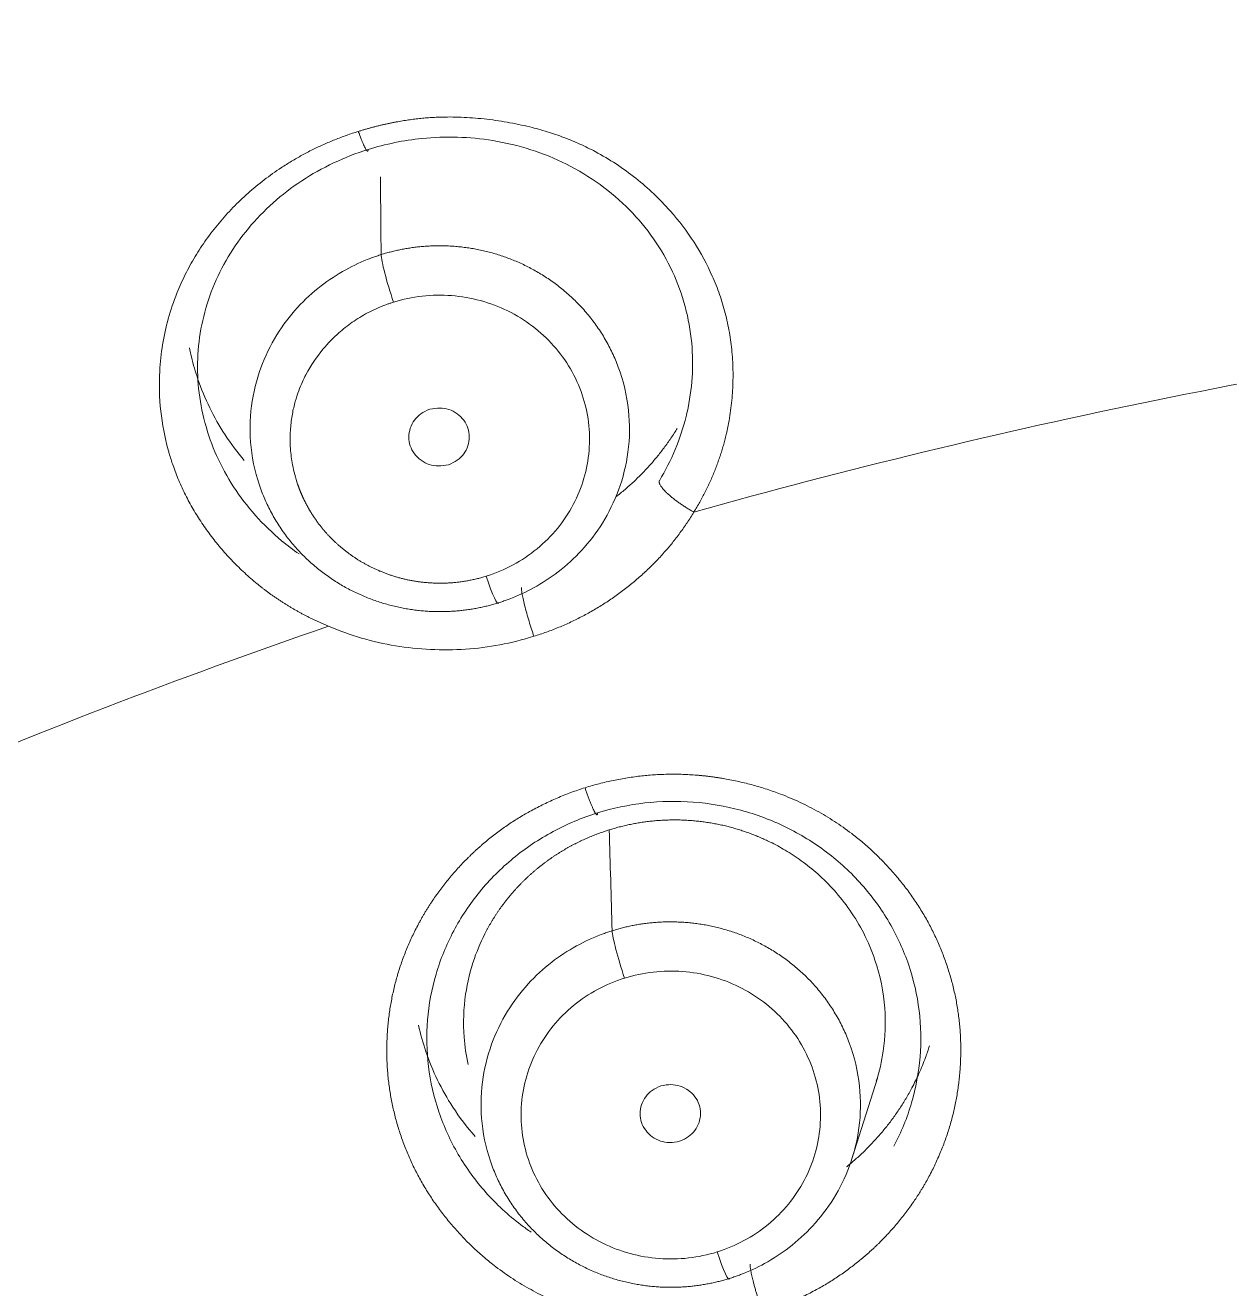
# Model space of a CAD drawing. Extents: x 19821 to 22981, y -91 to 2224.
# Drawn here: x 20726.52 to 20735.54, y 1251.39 to 1260.85 of the extents above; entities that cross this region are included whole.
import ezdxf

# ---------------------------------------------------------------- set-up
doc = ezdxf.new("R2010")
doc.units = 0
doc.header["$LTSCALE"] = 10
doc.header["$MEASUREMENT"] = 0
doc.layers.add('1', color=7, linetype='CONTINUOUS')

msp = doc.modelspace()

# ---------------------------------------------------------------- linework, layer by layer
at = {"layer": '1', "color": 7, "linetype": 'Continuous', "lineweight": 18}
msp.add_line((20732.712, 1252.369), (20732.8997, 1252.9671), dxfattribs=at)
for centre, major_axis, ratio, start_param, end_param in [((20744.931, 1212.8615), (62.577, 0), 0.961262, 0, 3.141593), ((20744.931, 1212.2465), (-60.5, 0), 0.961262, 4.72417, 7.004197), ((20744.931, 1212.3844), (60, 0), 0.961262, 1.582577, 4.712389), ((20744.931, 1212.3844), (-59.925, 0), 0.961262, 4.712389, 7.853982), ((20729.2786, 1258.8568), (-0.0891, 0.2865), 0.084872, 0.274695, 1.836579), ((20729.9718, 1256.806), (0.0891, -0.2865), 0.084823, 4.979288, 6.436552), ((20731.0073, 1253.7976), (-0.0893, 0.2864), 0.08506, 0.294051, 1.83672), ((20731.7001, 1251.7479), (0.0893, -0.2864), 0.085011, 4.979034, 6.451924)]:
    msp.add_ellipse(centre, major_axis=major_axis, ratio=ratio, start_param=start_param, end_param=end_param, dxfattribs=at)
at = {"layer": '1', "color": 7, "linetype": 'Continuous', "lineweight": 13}
for centre, major_axis, start_param, end_param in [((20744.931, 1212.5412), (61.9628, 0), 1.570796, 3.141593), ((20744.931, 1212.2465), (59.425, 0), 1.570796, 4.70194), ((20744.931, 1212.2465), (57.948, 0), 1.579187, 4.712389), ((20744.931, 1212.291), (57.4031, 0), 1.579486, 4.712389), ((20744.931, 1213.0734), (-47.825, 0), 4.847173, 4.996484), ((20744.931, 1213.0734), (-47.825, 0), 5.056612, 5.205923)]:
    msp.add_ellipse(centre, major_axis=major_axis, ratio=0.961262, start_param=start_param, end_param=end_param, dxfattribs=at)
at = {"layer": '1', "color": 7, "linetype": 'Continuous', "lineweight": 18}
for points, knots in [([(20682.0319, 1218.0284), (20682.0319, 1219.2632), (20682.0713, 1220.4827), (20682.223, 1222.8864), (20682.3353, 1224.0707), (20682.6266, 1226.4008), (20682.8057, 1227.5465), (20683.2246, 1229.7962), (20683.4644, 1230.9002), (20683.9988, 1233.0641), (20684.2934, 1234.124), (20684.9314, 1236.1979), (20685.2747, 1237.2119), (20686.0046, 1239.1924), (20686.391, 1240.159), (20687.2012, 1242.0439), (20687.6251, 1242.9622), (20688.5047, 1244.7503), (20688.9605, 1245.6201), (20689.8989, 1247.311), (20690.3815, 1248.1322), (20691.3685, 1249.7263), (20691.8728, 1250.4992), (20692.8987, 1251.9973), (20693.4202, 1252.7226), (20694.4757, 1254.1264), (20695.0098, 1254.805), (20696.0863, 1256.1164), (20696.6288, 1256.7494), (20697.7184, 1257.9709), (20698.2654, 1258.5596), (20699.0865, 1259.4104), (20699.4973, 1259.8279), (20699.9762, 1260.3011), (20700.2155, 1260.5343), (20700.3351, 1260.65), (20700.3949, 1260.7077), (20700.4248, 1260.7364), (20700.4398, 1260.7508), (20700.4473, 1260.758), (20700.451, 1260.7616), (20700.4529, 1260.7634), (20700.4538, 1260.7643), (20700.4543, 1260.7647), (20700.4545, 1260.7649), (20700.4546, 1260.7651), (20700.4546, 1260.7651), (20701.9279, 1262.1808), (20703.4721, 1263.5239), (20706.6863, 1266.0531), (20708.3562, 1267.2393), (20711.8042, 1269.4448), (20713.5823, 1270.464), (20717.2284, 1272.327), (20719.0964, 1273.1707), (20722.9035, 1274.676), (20724.8426, 1275.3375), (20728.7727, 1276.4739), (20730.7638, 1276.9487), (20734.7782, 1277.7091), (20736.8017, 1277.9946), (20740.8615, 1278.3751), (20742.8979, 1278.4701), (20744.931, 1278.4702)], [0, 0, 0, 0, 0.03125, 0.03125, 0.0625, 0.0625, 0.09375, 0.09375, 0.125, 0.125, 0.15625, 0.15625, 0.1875, 0.1875, 0.21875, 0.21875, 0.25, 0.25, 0.28125, 0.28125, 0.3125, 0.3125, 0.34375, 0.34375, 0.375, 0.375, 0.40625, 0.40625, 0.4375, 0.4375, 0.46875, 0.46875, 0.484375, 0.492188, 0.496094, 0.498047, 0.499023, 0.499512, 0.499756, 0.499878, 0.499939, 0.499969, 0.499985, 0.499992, 0.499996, 0.499996, 0.5, 0.5, 0.5625, 0.5625, 0.625, 0.625, 0.6875, 0.6875, 0.75, 0.75, 0.8125, 0.8125, 0.875, 0.875, 0.9375, 0.9375, 1, 1, 1, 1]), ([(20729.0152, 1260.0525), (20729.0231, 1260.055), (20729.0389, 1260.0598), (20729.0626, 1260.0669), (20729.0864, 1260.0737), (20729.11, 1260.0802), (20729.1337, 1260.0865), (20729.1573, 1260.0925), (20729.1809, 1260.0983), (20729.2044, 1260.1038), (20729.2279, 1260.1091), (20729.2513, 1260.1141), (20729.2747, 1260.1188), (20729.2981, 1260.1233), (20729.3214, 1260.1275), (20729.3447, 1260.1315), (20729.3679, 1260.1352), (20729.3911, 1260.1387), (20729.4143, 1260.1419), (20729.4374, 1260.1448), (20729.4604, 1260.1475), (20729.4835, 1260.15), (20729.5064, 1260.1522), (20729.5294, 1260.1541), (20729.5523, 1260.1558), (20729.5751, 1260.1572), (20729.5979, 1260.1583), (20729.6402, 1260.16), (20729.7027, 1260.1609), (20729.7857, 1260.1591), (20729.8704, 1260.1542), (20729.9854, 1260.1437), (20730.1292, 1260.1233), (20730.287, 1260.0902), (20730.4288, 1260.0512), (20730.5542, 1260.0084), (20730.6741, 1259.959), (20730.8053, 1259.8946), (20730.9464, 1259.8106), (20731.0927, 1259.7042), (20731.2283, 1259.5864), (20731.3791, 1259.4305), (20731.5331, 1259.2287), (20731.649, 1259.0141), (20731.7203, 1258.8335), (20731.7629, 1258.6926), (20731.7939, 1258.5486), (20731.8134, 1258.4001), (20731.8213, 1258.2487), (20731.8172, 1258.0956), (20731.8009, 1257.9437), (20731.7794, 1257.8296), (20731.7609, 1257.7526), (20731.7501, 1257.7117), (20731.7383, 1257.6711), (20731.7257, 1257.6307), (20731.7121, 1257.5905), (20731.6976, 1257.5507), (20731.6822, 1257.511), (20731.6659, 1257.4716), (20731.6487, 1257.4325), (20731.6305, 1257.3936), (20731.6115, 1257.355), (20731.5916, 1257.3166), (20731.5707, 1257.2784), (20731.549, 1257.2405), (20731.5338, 1257.2155), (20731.5262, 1257.203)], [0, 0, 0, 0, 0.004843, 0.009663, 0.01446, 0.019234, 0.023987, 0.028719, 0.03343, 0.038121, 0.042792, 0.047443, 0.052076, 0.056691, 0.061289, 0.065869, 0.070432, 0.07498, 0.079513, 0.08403, 0.088534, 0.093024, 0.097501, 0.101965, 0.106418, 0.110859, 0.11529, 0.119711, 0.135525, 0.151677, 0.168191, 0.185087, 0.219255, 0.253331, 0.280058, 0.306269, 0.332066, 0.357554, 0.394005, 0.431173, 0.467608, 0.503816, 0.564446, 0.623968, 0.654536, 0.684895, 0.715222, 0.745693, 0.777343, 0.808621, 0.839709, 0.870788, 0.879365, 0.88793, 0.896486, 0.905038, 0.91359, 0.922146, 0.93071, 0.939287, 0.94788, 0.956492, 0.96513, 0.973795, 0.982493, 0.991227, 1, 1, 1, 1]), ([(20727.5998, 1257.6422), (20727.5973, 1257.6508), (20727.5677, 1257.7549), (20727.5284, 1257.96), (20727.5217, 1258.2252), (20727.5466, 1258.4565), (20727.5897, 1258.6522), (20727.649, 1258.8272), (20727.7179, 1258.9817), (20727.7913, 1259.116), (20727.8758, 1259.2448), (20727.9709, 1259.3673), (20728.0754, 1259.483), (20728.1883, 1259.591), (20728.3093, 1259.691), (20728.4073, 1259.7608), (20728.4769, 1259.8058), (20728.5152, 1259.8294), (20728.5541, 1259.8523), (20728.5934, 1259.8744), (20728.6333, 1259.8957), (20728.6737, 1259.9163), (20728.7146, 1259.936), (20728.756, 1259.955), (20728.798, 1259.9732), (20728.8404, 1259.9907), (20728.8833, 1260.0074), (20728.9268, 1260.0232), (20728.9707, 1260.0384), (20729.0003, 1260.0478), (20729.0152, 1260.0525)], [0, 0, 0, 0, 0.008769, 0.106124, 0.204917, 0.271213, 0.337296, 0.403823, 0.454071, 0.504015, 0.553933, 0.604103, 0.654079, 0.703669, 0.753124, 0.802694, 0.816736, 0.830761, 0.844776, 0.858786, 0.872799, 0.886819, 0.900853, 0.914907, 0.928988, 0.943102, 0.957253, 0.97145, 0.985697, 1, 1, 1, 1]), ([(20729.0884, 1259.9172), (20729.2192, 1259.9581), (20729.5299, 1260.0216), (20730.0472, 1260.0063), (20730.5943, 1259.8307), (20731.0669, 1259.4894), (20731.3942, 1259.0196), (20731.5383, 1258.4862), (20731.5141, 1258.1221), (20731.4758, 1257.952)], [0, 0, 0, 0, 0.106092, 0.243245, 0.39608, 0.552827, 0.707853, 0.85981, 1, 1, 1, 1]), ([(20727.8692, 1257.8656), (20727.8686, 1257.8679), (20727.868, 1257.8702), (20727.8448, 1257.9564), (20727.8291, 1258.0415), (20727.8115, 1258.2125), (20727.8097, 1258.2984), (20727.8199, 1258.4689), (20727.8319, 1258.5536), (20727.8693, 1258.7203), (20727.8948, 1258.8022), (20727.9588, 1258.9615), (20727.9972, 1259.0389), (20728.0862, 1259.1878), (20728.1368, 1259.2592), (20728.2492, 1259.3945), (20728.3109, 1259.4584), (20728.4442, 1259.5774), (20728.5158, 1259.6325), (20728.6673, 1259.7324), (20728.7472, 1259.7772), (20728.9134, 1259.8558), (20728.9998, 1259.8895), (20729.0885, 1259.9172)], [0, 0, 0, 0, 0.002743, 0.002743, 0.102468, 0.102468, 0.202194, 0.202194, 0.30192, 0.30192, 0.401646, 0.401646, 0.501371, 0.501371, 0.601097, 0.601097, 0.700823, 0.700823, 0.800549, 0.800549, 0.900274, 0.900274, 1, 1, 1, 1]), ([(20730.0639, 1256.5242), (20730.0694, 1256.5259), (20730.0805, 1256.5294), (20730.0969, 1256.5349), (20730.1131, 1256.5405), (20730.1292, 1256.5463), (20730.2024, 1256.5736), (20730.3354, 1256.6349), (20730.5198, 1256.7553), (20730.6965, 1256.9169), (20730.8529, 1257.1222), (20730.9746, 1257.3706), (20731.0456, 1257.6575), (20731.0498, 1257.9724), (20730.9954, 1258.2033), (20730.9401, 1258.3424), (20730.9166, 1258.3949), (20730.8911, 1258.4459), (20730.8637, 1258.4953), (20730.8346, 1258.5433), (20730.8037, 1258.5895), (20730.7713, 1258.6342), (20730.7373, 1258.6771), (20730.7021, 1258.7184), (20730.6655, 1258.7579), (20730.6278, 1258.7956), (20730.589, 1258.8316), (20730.5492, 1258.8658), (20730.5086, 1258.8981), (20730.4671, 1258.9288), (20730.425, 1258.9576), (20730.3823, 1258.9846), (20730.3391, 1259.0099), (20730.2954, 1259.0335), (20730.2515, 1259.0553), (20730.2072, 1259.0755), (20730.1628, 1259.0939), (20730.1182, 1259.1107), (20730.0736, 1259.1259), (20730.029, 1259.1395), (20729.9845, 1259.1515), (20729.9402, 1259.1621), (20729.8961, 1259.1711), (20729.8522, 1259.1787), (20729.8087, 1259.1849), (20729.7655, 1259.1898), (20729.7227, 1259.1933), (20729.6804, 1259.1956), (20729.6385, 1259.1967), (20729.5972, 1259.1965), (20729.5565, 1259.1953), (20729.5164, 1259.1929), (20729.4768, 1259.1896), (20729.438, 1259.1852), (20729.3998, 1259.1799), (20729.3623, 1259.1736), (20729.3256, 1259.1665), (20729.2895, 1259.1587), (20729.2543, 1259.15), (20729.2197, 1259.1407), (20729.1971, 1259.1338), (20729.1859, 1259.1304)], [0, 0, 0, 0, 0.003921, 0.007817, 0.011689, 0.015536, 0.019358, 0.064573, 0.114371, 0.16875, 0.227711, 0.291254, 0.359377, 0.43208, 0.50936, 0.522766, 0.53605, 0.549213, 0.562254, 0.575174, 0.587972, 0.600648, 0.613202, 0.625635, 0.637946, 0.650136, 0.662203, 0.674149, 0.685973, 0.697676, 0.709256, 0.720715, 0.732052, 0.743267, 0.75436, 0.765331, 0.776181, 0.786908, 0.797514, 0.807998, 0.81836, 0.8286, 0.838718, 0.848715, 0.858589, 0.868342, 0.877972, 0.887481, 0.896868, 0.906133, 0.915276, 0.924297, 0.933196, 0.941973, 0.950628, 0.959162, 0.967573, 0.975863, 0.98403, 0.992076, 1, 1, 1, 1]), ([(20729.1859, 1259.1304), (20729.1804, 1259.1286), (20729.1695, 1259.1252), (20729.1532, 1259.1197), (20729.1369, 1259.1141), (20729.1207, 1259.1083), (20729.0466, 1259.0806), (20728.9124, 1259.0187), (20728.727, 1258.8969), (20728.5501, 1258.7342), (20728.3943, 1258.5281), (20728.2737, 1258.2795), (20728.2039, 1257.9935), (20728.2004, 1257.6802), (20728.2546, 1257.4508), (20728.3095, 1257.3125), (20728.3329, 1257.2602), (20728.3583, 1257.2094), (20728.3855, 1257.16), (20728.4146, 1257.1122), (20728.4453, 1257.066), (20728.4776, 1257.0215), (20728.5114, 1256.9786), (20728.5466, 1256.9374), (20728.583, 1256.8979), (20728.6206, 1256.8602), (20728.6593, 1256.8243), (20728.6989, 1256.7901), (20728.7394, 1256.7577), (20728.7808, 1256.7271), (20728.8228, 1256.6982), (20728.8654, 1256.6711), (20728.9085, 1256.6457), (20728.9521, 1256.6221), (20728.996, 1256.6002), (20729.0402, 1256.58), (20729.0846, 1256.5615), (20729.1291, 1256.5446), (20729.1737, 1256.5294), (20729.2182, 1256.5157), (20729.2627, 1256.5036), (20729.3071, 1256.493), (20729.3512, 1256.4838), (20729.3951, 1256.4762), (20729.4387, 1256.4699), (20729.482, 1256.4649), (20729.5248, 1256.4613), (20729.5673, 1256.459), (20729.6092, 1256.4579), (20729.6506, 1256.4579), (20729.6915, 1256.4592), (20729.7317, 1256.4615), (20729.7714, 1256.4648), (20729.8104, 1256.4692), (20729.8488, 1256.4745), (20729.8864, 1256.4807), (20729.9234, 1256.4878), (20729.9596, 1256.4957), (20729.9951, 1256.5044), (20730.0298, 1256.5138), (20730.0526, 1256.5207), (20730.0639, 1256.5242)], [0, 0, 0, 0, 0.003868, 0.007742, 0.011622, 0.015507, 0.019397, 0.06511, 0.115266, 0.16986, 0.228891, 0.292354, 0.360244, 0.432556, 0.509282, 0.522646, 0.535891, 0.549015, 0.562019, 0.574904, 0.587668, 0.600313, 0.612837, 0.625242, 0.637526, 0.649691, 0.661736, 0.673661, 0.685466, 0.697151, 0.708716, 0.720162, 0.731487, 0.742693, 0.753779, 0.764745, 0.775591, 0.786318, 0.796924, 0.807411, 0.817779, 0.828026, 0.838154, 0.848162, 0.858051, 0.867819, 0.877469, 0.886998, 0.896408, 0.905698, 0.914869, 0.92392, 0.932851, 0.941663, 0.950356, 0.958928, 0.967382, 0.975716, 0.98393, 0.992025, 1, 1, 1, 1]), ([(20727.7516, 1258.4314), (20727.756, 1258.4092), (20727.7735, 1258.33), (20727.8389, 1258.1051), (20727.9686, 1257.8399), (20728.1098, 1257.6511), (20728.1619, 1257.5898)], [0, 0, 0, 0, 0.072329, 0.259081, 0.74724, 1, 1, 1, 1]), ([(20730.9476, 1257.3205), (20730.9491, 1257.3216), (20730.962, 1257.3317), (20730.9861, 1257.3512), (20731.0195, 1257.3794), (20731.0523, 1257.4083), (20731.0844, 1257.4381), (20731.1159, 1257.4686), (20731.1468, 1257.4998), (20731.177, 1257.5318), (20731.2065, 1257.5645), (20731.2352, 1257.5979), (20731.2633, 1257.632), (20731.2905, 1257.6667), (20731.317, 1257.7022), (20731.3427, 1257.7383), (20731.3675, 1257.775), (20731.3871, 1257.8055), (20731.3984, 1257.8237), (20731.4019, 1257.8293)], [0, 0, 0, 0, 0.008049, 0.071231, 0.134555, 0.198023, 0.261633, 0.325386, 0.389282, 0.453321, 0.517502, 0.581826, 0.646293, 0.710903, 0.775655, 0.84055, 0.905587, 0.970768, 1, 1, 1, 1]), ([(20730.8045, 1254.951), (20730.9196, 1254.987), (20731.0383, 1255.012), (20731.2785, 1255.0394), (20731.4, 1255.0417), (20731.6412, 1255.0235), (20731.7609, 1255.003), (20731.9938, 1254.9401), (20732.107, 1254.8975), (20732.3226, 1254.7921), (20732.425, 1254.7293), (20732.615, 1254.5855), (20732.7027, 1254.5046), (20732.8599, 1254.3281), (20732.9294, 1254.2323), (20733.0477, 1254.0297), (20733.0965, 1253.9228), (20733.1713, 1253.7019), (20733.1974, 1253.5879), (20733.2261, 1253.3572), (20733.2285, 1253.2405), (20733.2097, 1253.0088), (20733.1884, 1252.8939), (20733.1229, 1252.6702), (20733.0787, 1252.5615), (20733.0238, 1252.4579)], [0, 0, 0, 0, 0.083335, 0.083335, 0.16667, 0.16667, 0.250005, 0.250005, 0.33334, 0.33334, 0.416675, 0.416675, 0.50001, 0.50001, 0.583345, 0.583345, 0.666681, 0.666681, 0.750016, 0.750016, 0.833351, 0.833351, 0.916686, 0.916686, 1, 1, 1, 1]), ([(20729.6182, 1252.7139), (20729.5808, 1252.8244), (20729.5548, 1252.9384), (20729.5262, 1253.1691), (20729.5239, 1253.2858), (20729.5428, 1253.5174), (20729.5641, 1253.6323), (20729.6297, 1253.8559), (20729.674, 1253.9646), (20729.7838, 1254.1717), (20729.8493, 1254.27), (20729.999, 1254.4525), (20730.0832, 1254.5368), (20730.2671, 1254.6878), (20730.3668, 1254.7545), (20730.5779, 1254.8682), (20730.6894, 1254.915), (20730.8046, 1254.951)], [0, 0, 0, 0, 0.125, 0.125, 0.25, 0.25, 0.375, 0.375, 0.5, 0.5, 0.625, 0.625, 0.75, 0.75, 0.875, 0.875, 1, 1, 1, 1]), ([(20730.8931, 1254.8247), (20730.9054, 1254.8284), (20730.93, 1254.8359), (20730.9673, 1254.8461), (20731.0049, 1254.8554), (20731.0429, 1254.8639), (20731.0811, 1254.8715), (20731.1196, 1254.8782), (20731.1584, 1254.8839), (20731.1973, 1254.8888), (20731.2365, 1254.8927), (20731.2758, 1254.8957), (20731.3153, 1254.8978), (20731.3549, 1254.8989), (20731.3947, 1254.899), (20731.4345, 1254.8982), (20731.4743, 1254.8964), (20731.5142, 1254.8936), (20731.554, 1254.8898), (20731.5939, 1254.8851), (20731.6337, 1254.8794), (20731.6734, 1254.8727), (20731.713, 1254.865), (20731.7524, 1254.8563), (20731.7917, 1254.8466), (20731.8308, 1254.8359), (20731.8697, 1254.8243), (20731.9084, 1254.8116), (20731.9468, 1254.798), (20731.9848, 1254.7833), (20732.0226, 1254.7677), (20732.06, 1254.7512), (20732.1233, 1254.7211), (20732.2151, 1254.6715), (20732.3352, 1254.5927), (20732.459, 1254.4932), (20732.5822, 1254.3705), (20732.6993, 1254.2225), (20732.804, 1254.0479), (20732.9067, 1253.8047), (20732.9675, 1253.5053), (20732.9564, 1253.1966), (20732.9151, 1253.0162), (20732.8919, 1252.9425)], [0, 0, 0, 0, 0.011264, 0.022553, 0.033867, 0.045205, 0.056567, 0.067954, 0.079366, 0.090802, 0.102263, 0.113748, 0.125259, 0.136793, 0.148353, 0.159937, 0.171546, 0.18318, 0.194839, 0.206522, 0.218231, 0.229964, 0.241722, 0.253505, 0.265313, 0.277146, 0.289004, 0.300887, 0.312795, 0.324728, 0.336687, 0.34867, 0.360678, 0.398303, 0.440564, 0.487462, 0.538999, 0.595178, 0.656002, 0.721472, 0.832873, 0.930101, 1, 1, 1, 1]), ([(20729.8368, 1253.0688), (20729.822, 1253.1362), (20729.7964, 1253.3112), (20729.8061, 1253.5801), (20729.8717, 1253.8484), (20729.942, 1254.0097), (20729.985, 1254.0895), (20729.9954, 1254.1082), (20730.0061, 1254.1267), (20730.017, 1254.1451), (20730.0282, 1254.1632), (20730.0396, 1254.1813), (20730.0513, 1254.1991), (20730.0632, 1254.2167), (20730.0754, 1254.2342), (20730.0878, 1254.2515), (20730.1004, 1254.2686), (20730.1133, 1254.2855), (20730.1263, 1254.3022), (20730.1396, 1254.3188), (20730.1532, 1254.3351), (20730.1669, 1254.3512), (20730.1809, 1254.3672), (20730.195, 1254.3829), (20730.2094, 1254.3984), (20730.224, 1254.4138), (20730.2388, 1254.4289), (20730.2537, 1254.4438), (20730.2689, 1254.4584), (20730.2843, 1254.4729), (20730.2998, 1254.4872), (20730.3155, 1254.5012), (20730.3314, 1254.515), (20730.3475, 1254.5286), (20730.3637, 1254.5419), (20730.3802, 1254.555), (20730.3967, 1254.5679), (20730.4135, 1254.5806), (20730.4304, 1254.593), (20730.4474, 1254.6052), (20730.4646, 1254.6172), (20730.482, 1254.6289), (20730.4995, 1254.6404), (20730.5171, 1254.6516), (20730.5349, 1254.6626), (20730.5528, 1254.6734), (20730.5708, 1254.6839), (20730.5889, 1254.6942), (20730.6072, 1254.7042), (20730.6256, 1254.714), (20730.6441, 1254.7235), (20730.6627, 1254.7328), (20730.6814, 1254.7419), (20730.7002, 1254.7507), (20730.7191, 1254.7592), (20730.7381, 1254.7675), (20730.7572, 1254.7755), (20730.7764, 1254.7833), (20730.7956, 1254.7908), (20730.815, 1254.7981), (20730.8344, 1254.8051), (20730.8539, 1254.8119), (20730.8734, 1254.8184), (20730.8865, 1254.8226), (20730.8931, 1254.8247)], [0, 0, 0, 0, 0.092943, 0.237507, 0.360994, 0.463402, 0.472956, 0.482499, 0.492032, 0.501553, 0.511064, 0.520565, 0.530054, 0.539533, 0.549002, 0.558459, 0.567906, 0.577343, 0.586769, 0.596184, 0.605588, 0.614982, 0.624365, 0.633738, 0.6431, 0.652452, 0.661792, 0.671123, 0.680442, 0.689751, 0.69905, 0.708338, 0.717615, 0.726882, 0.736138, 0.745384, 0.754619, 0.763843, 0.773057, 0.782261, 0.791454, 0.800636, 0.809808, 0.81897, 0.828121, 0.837261, 0.846391, 0.855511, 0.86462, 0.873718, 0.882806, 0.891884, 0.900951, 0.910008, 0.919054, 0.92809, 0.937115, 0.94613, 0.955134, 0.964128, 0.973112, 0.982085, 0.991048, 1, 1, 1, 1]), ([(20731.7924, 1251.4669), (20731.7981, 1251.4687), (20731.8093, 1251.4722), (20731.8261, 1251.4778), (20731.8427, 1251.4836), (20731.859, 1251.4894), (20731.9321, 1251.5167), (20732.0645, 1251.5778), (20732.2483, 1251.6977), (20732.4247, 1251.8587), (20732.5812, 1252.0635), (20732.7031, 1252.3117), (20732.7743, 1252.5985), (20732.7786, 1252.9137), (20732.7241, 1253.1447), (20732.6686, 1253.2839), (20732.6452, 1253.3362), (20732.6197, 1253.3871), (20732.5923, 1253.4364), (20732.5631, 1253.4842), (20732.5323, 1253.5304), (20732.4999, 1253.5749), (20732.466, 1253.6178), (20732.4307, 1253.6589), (20732.3942, 1253.6983), (20732.3565, 1253.736), (20732.3177, 1253.7719), (20732.2779, 1253.806), (20732.2373, 1253.8383), (20732.1959, 1253.8689), (20732.1538, 1253.8976), (20732.1111, 1253.9246), (20732.068, 1253.9499), (20732.0243, 1253.9734), (20731.9804, 1253.9952), (20731.9361, 1254.0153), (20731.8917, 1254.0337), (20731.8472, 1254.0504), (20731.8026, 1254.0656), (20731.758, 1254.0791), (20731.7135, 1254.0911), (20731.6692, 1254.1016), (20731.6251, 1254.1107), (20731.5812, 1254.1182), (20731.5377, 1254.1244), (20731.4945, 1254.1293), (20731.4517, 1254.1328), (20731.4094, 1254.135), (20731.3675, 1254.1361), (20731.3262, 1254.1359), (20731.2854, 1254.1346), (20731.2453, 1254.1323), (20731.2058, 1254.1289), (20731.1669, 1254.1245), (20731.1287, 1254.1191), (20731.0912, 1254.1129), (20731.0544, 1254.1058), (20731.0184, 1254.0978), (20730.9831, 1254.0891), (20730.9485, 1254.0798), (20730.9259, 1254.0729), (20730.9146, 1254.0695)], [0, 0, 0, 0, 0.004015, 0.007996, 0.011942, 0.015855, 0.019734, 0.064711, 0.114332, 0.168596, 0.227502, 0.291049, 0.359234, 0.432056, 0.509512, 0.522904, 0.536174, 0.549324, 0.562352, 0.575259, 0.588045, 0.600709, 0.613253, 0.625675, 0.637976, 0.650156, 0.662214, 0.674151, 0.685967, 0.697662, 0.709235, 0.720687, 0.732018, 0.743227, 0.754315, 0.765282, 0.776127, 0.786851, 0.797454, 0.807935, 0.818295, 0.828533, 0.838651, 0.848646, 0.858521, 0.868274, 0.877905, 0.887415, 0.896804, 0.906072, 0.915218, 0.924242, 0.933145, 0.941927, 0.950588, 0.959127, 0.967544, 0.97584, 0.984015, 0.992068, 1, 1, 1, 1]), ([(20730.9146, 1254.0695), (20730.9091, 1254.0677), (20730.898, 1254.0642), (20730.8814, 1254.0587), (20730.8648, 1254.0529), (20730.8483, 1254.047), (20730.7737, 1254.0192), (20730.6391, 1253.9568), (20730.4534, 1253.8347), (20730.2767, 1253.6716), (20730.1213, 1253.4653), (20730.0013, 1253.217), (20729.9321, 1252.9314), (20729.9291, 1252.6192), (20729.9834, 1252.3906), (20730.0382, 1252.2528), (20730.0617, 1252.2006), (20730.0871, 1252.1498), (20730.1143, 1252.1006), (20730.1434, 1252.0528), (20730.1741, 1252.0067), (20730.2065, 1251.9623), (20730.2403, 1251.9195), (20730.2754, 1251.8784), (20730.3119, 1251.839), (20730.3495, 1251.8013), (20730.3881, 1251.7655), (20730.4278, 1251.7314), (20730.4683, 1251.699), (20730.5096, 1251.6685), (20730.5516, 1251.6397), (20730.5942, 1251.6127), (20730.6374, 1251.5874), (20730.6809, 1251.5638), (20730.7248, 1251.542), (20730.769, 1251.5219), (20730.8134, 1251.5034), (20730.8579, 1251.4866), (20730.9025, 1251.4714), (20730.9471, 1251.4577), (20730.9915, 1251.4457), (20731.0359, 1251.4351), (20731.08, 1251.426), (20731.1239, 1251.4184), (20731.1675, 1251.4121), (20731.2107, 1251.4072), (20731.2536, 1251.4037), (20731.296, 1251.4014), (20731.3379, 1251.4003), (20731.3793, 1251.4004), (20731.4202, 1251.4016), (20731.4604, 1251.404), (20731.5001, 1251.4074), (20731.5391, 1251.4117), (20731.5774, 1251.4171), (20731.615, 1251.4233), (20731.652, 1251.4305), (20731.6882, 1251.4384), (20731.7236, 1251.4471), (20731.7583, 1251.4565), (20731.7811, 1251.4634), (20731.7924, 1251.4669)], [0, 0, 0, 0, 0.003927, 0.007866, 0.011819, 0.015784, 0.019761, 0.065641, 0.115909, 0.170562, 0.229596, 0.293008, 0.360794, 0.432949, 0.509466, 0.522824, 0.536063, 0.549181, 0.56218, 0.575059, 0.587818, 0.600457, 0.612977, 0.625376, 0.637656, 0.649816, 0.661856, 0.673777, 0.685577, 0.697258, 0.708819, 0.72026, 0.731582, 0.742784, 0.753866, 0.764828, 0.775671, 0.786394, 0.796997, 0.80748, 0.817844, 0.828089, 0.838213, 0.848218, 0.858103, 0.867869, 0.877515, 0.887041, 0.896448, 0.905735, 0.914902, 0.92395, 0.932878, 0.941687, 0.950376, 0.958946, 0.967396, 0.975726, 0.983937, 0.992028, 1, 1, 1, 1]), ([(20729.4654, 1253.3622), (20729.48, 1253.2958), (20729.5394, 1253.082), (20729.6779, 1252.7966), (20729.8281, 1252.5987), (20729.8891, 1252.5295)], [0, 0, 0, 0, 0.217618, 0.709397, 1, 1, 1, 1]), ([(20732.6694, 1252.3024), (20732.6751, 1252.3069), (20732.6919, 1252.3207), (20732.7197, 1252.3442), (20732.7525, 1252.3731), (20732.7846, 1252.4028), (20732.8161, 1252.4333), (20732.8469, 1252.4645), (20732.877, 1252.4965), (20732.9064, 1252.5291), (20732.9352, 1252.5625), (20732.9631, 1252.5966), (20732.9904, 1252.6313), (20733.0168, 1252.6667), (20733.0424, 1252.7028), (20733.0672, 1252.7395), (20733.0912, 1252.7768), (20733.1143, 1252.8147), (20733.1366, 1252.8532), (20733.1699, 1252.9143), (20733.2134, 1253.0029), (20733.2565, 1253.1082), (20733.2803, 1253.1781), (20733.2893, 1253.2069)], [0, 0, 0, 0, 0.019331, 0.058137, 0.097029, 0.136008, 0.175074, 0.214225, 0.253464, 0.292788, 0.3322, 0.371697, 0.411281, 0.450951, 0.490707, 0.53055, 0.570479, 0.610493, 0.650595, 0.690782, 0.799045, 0.917944, 1, 1, 1, 1])]:
    msp.add_open_spline(points, degree=3, knots=knots, dxfattribs=at)
at = {"layer": '1', "color": 7, "linetype": 'Continuous', "lineweight": 13}
for points, degree, knots in [([(20729.0152, 1260.0525), (20729.0169, 1260.0477), (20729.0265, 1260.0215), (20729.0387, 1259.9898), (20729.0508, 1259.9612), (20729.0585, 1259.944), (20729.0656, 1259.9296), (20729.0744, 1259.9134), (20729.0835, 1259.9017), (20729.088, 1259.9056), (20729.0885, 1259.9145), (20729.0884, 1259.9172)], 3, [0, 0, 0, 0, 0.039621, 0.219087, 0.308819, 0.398552, 0.488285, 0.578017, 0.757483, 0.936948, 1, 1, 1, 1]), ([(20729.9718, 1256.7232), (20729.9664, 1256.7215), (20729.9556, 1256.7182), (20729.9394, 1256.7136), (20729.9232, 1256.7092), (20729.907, 1256.705), (20729.8908, 1256.7011), (20729.8746, 1256.6975), (20729.8584, 1256.6941), (20729.8423, 1256.6909), (20729.8261, 1256.688), (20729.8101, 1256.6853), (20729.794, 1256.6829), (20729.778, 1256.6806), (20729.762, 1256.6787), (20729.7461, 1256.6769), (20729.7303, 1256.6754), (20729.7145, 1256.6741), (20729.6987, 1256.673), (20729.683, 1256.6721), (20729.6674, 1256.6715), (20729.6518, 1256.671), (20729.6364, 1256.6708), (20729.6209, 1256.6708), (20729.6056, 1256.671), (20729.5904, 1256.6713), (20729.5752, 1256.6719), (20729.5601, 1256.6727), (20729.5451, 1256.6736), (20729.5302, 1256.6748), (20729.5154, 1256.6761), (20729.5007, 1256.6776), (20729.4861, 1256.6793), (20729.4715, 1256.6811), (20729.4571, 1256.6831), (20729.4428, 1256.6853), (20729.4286, 1256.6877), (20729.4145, 1256.6902), (20729.4005, 1256.6929), (20729.3866, 1256.6957), (20729.3729, 1256.6987), (20729.3592, 1256.7018), (20729.3457, 1256.7051), (20729.3323, 1256.7085), (20729.319, 1256.7121), (20729.3058, 1256.7158), (20729.2927, 1256.7196), (20729.2798, 1256.7236), (20729.267, 1256.7277), (20729.2543, 1256.7319), (20729.2417, 1256.7362), (20729.2293, 1256.7407), (20729.2169, 1256.7452), (20729.2048, 1256.7499), (20729.1927, 1256.7547), (20729.1808, 1256.7596), (20729.169, 1256.7646), (20729.1573, 1256.7697), (20729.1458, 1256.7748), (20729.1343, 1256.7801), (20729.1231, 1256.7855), (20729.1119, 1256.791), (20729.1009, 1256.7965), (20729.09, 1256.8021), (20729.0793, 1256.8078), (20729.0686, 1256.8136), (20729.0581, 1256.8195), (20729.0478, 1256.8254), (20729.0376, 1256.8314), (20729.0275, 1256.8374), (20729.0175, 1256.8436), (20729.0077, 1256.8497), (20728.998, 1256.856), (20728.9884, 1256.8623), (20728.979, 1256.8686), (20728.9696, 1256.875), (20728.9605, 1256.8815), (20728.9514, 1256.888), (20728.9425, 1256.8945), (20728.9337, 1256.9011), (20728.925, 1256.9077), (20728.9165, 1256.9143), (20728.9081, 1256.921), (20728.8998, 1256.9277), (20728.8916, 1256.9344), (20728.8836, 1256.9412), (20728.8757, 1256.948), (20728.8679, 1256.9548), (20728.8602, 1256.9616), (20728.8527, 1256.9685), (20728.8453, 1256.9753), (20728.838, 1256.9822), (20728.8308, 1256.9891), (20728.8237, 1256.996), (20728.8168, 1257.0029), (20728.8099, 1257.0098), (20728.8032, 1257.0167), (20728.7966, 1257.0237), (20728.7901, 1257.0306), (20728.7838, 1257.0375), (20728.7775, 1257.0444), (20728.7713, 1257.0513), (20728.7653, 1257.0582), (20728.7594, 1257.0651), (20728.7535, 1257.072), (20728.7478, 1257.0789), (20728.7422, 1257.0857), (20728.7367, 1257.0926), (20728.7313, 1257.0994), (20728.726, 1257.1062), (20728.7208, 1257.113), (20728.7157, 1257.1198), (20728.7107, 1257.1265), (20728.7058, 1257.1333), (20728.701, 1257.14), (20728.6963, 1257.1466), (20728.6916, 1257.1533), (20728.6871, 1257.1599), (20728.6827, 1257.1665), (20728.6783, 1257.1731), (20728.6741, 1257.1796), (20728.6699, 1257.1861), (20728.6658, 1257.1925), (20728.6618, 1257.199), (20728.6579, 1257.2053), (20728.6541, 1257.2117), (20728.6504, 1257.218), (20728.6467, 1257.2243), (20728.6431, 1257.2305), (20728.6396, 1257.2367), (20728.6362, 1257.2428), (20728.6328, 1257.2489), (20728.6296, 1257.255), (20728.6264, 1257.261), (20728.6233, 1257.267), (20728.6202, 1257.2729), (20728.6172, 1257.2787), (20728.6143, 1257.2846), (20728.6115, 1257.2903), (20728.6087, 1257.296), (20728.606, 1257.3017), (20728.6034, 1257.3073), (20728.6008, 1257.3129), (20728.5983, 1257.3184), (20728.5958, 1257.3238), (20728.5934, 1257.3293), (20728.5911, 1257.3346), (20728.5888, 1257.3399), (20728.5866, 1257.3451), (20728.5844, 1257.3503), (20728.5823, 1257.3554), (20728.5803, 1257.3605), (20728.5783, 1257.3655), (20728.5764, 1257.3704), (20728.5745, 1257.3753), (20728.5726, 1257.3801), (20728.5708, 1257.3849), (20728.5691, 1257.3896), (20728.5674, 1257.3942), (20728.5658, 1257.3988), (20728.5642, 1257.4033), (20728.5626, 1257.4078), (20728.5453, 1257.458), (20728.5219, 1257.5468), (20728.5065, 1257.6662), (20728.504, 1257.7571), (20728.508, 1257.8444), (20728.5192, 1257.9332), (20728.5411, 1258.0279), (20728.5672, 1258.1082), (20728.5945, 1258.1746), (20728.6476, 1258.2833), (20728.7337, 1258.4112), (20728.8421, 1258.5226), (20728.9178, 1258.586), (20728.9699, 1258.6247), (20729.0257, 1258.6611), (20729.0852, 1258.6949), (20729.1482, 1258.7257), (20729.1998, 1258.747), (20729.2372, 1258.7606), (20729.2585, 1258.7679), (20729.2721, 1258.7722), (20729.2785, 1258.7743)], 3, [0, 0, 0, 0, 0.004832, 0.009642, 0.014431, 0.019198, 0.023943, 0.028666, 0.033368, 0.038049, 0.042707, 0.047344, 0.051959, 0.056553, 0.061125, 0.065675, 0.070204, 0.074711, 0.079196, 0.08366, 0.088102, 0.092522, 0.096921, 0.101298, 0.105653, 0.109987, 0.114299, 0.11859, 0.122858, 0.127105, 0.131331, 0.135535, 0.139717, 0.143877, 0.148016, 0.152133, 0.156228, 0.160302, 0.164354, 0.168385, 0.172394, 0.176381, 0.180346, 0.18429, 0.188212, 0.192113, 0.195992, 0.199849, 0.203684, 0.207498, 0.21129, 0.215061, 0.21881, 0.222537, 0.226243, 0.229927, 0.233589, 0.237229, 0.240848, 0.244446, 0.248021, 0.251575, 0.255107, 0.258618, 0.262107, 0.265574, 0.26902, 0.272444, 0.275846, 0.279227, 0.282586, 0.285923, 0.289239, 0.292533, 0.295805, 0.299056, 0.302285, 0.305492, 0.308678, 0.311842, 0.314984, 0.318105, 0.321204, 0.324281, 0.327337, 0.330371, 0.333384, 0.336374, 0.339344, 0.342291, 0.345217, 0.348121, 0.351003, 0.353864, 0.356703, 0.359521, 0.362316, 0.365091, 0.367843, 0.370574, 0.373283, 0.37597, 0.378636, 0.38128, 0.383903, 0.386504, 0.389083, 0.391641, 0.394176, 0.396691, 0.399183, 0.401654, 0.404103, 0.406531, 0.408937, 0.411321, 0.413684, 0.416024, 0.418344, 0.420641, 0.422917, 0.425172, 0.427404, 0.429615, 0.431804, 0.433972, 0.436118, 0.438242, 0.440345, 0.442426, 0.444485, 0.446523, 0.448539, 0.450533, 0.452506, 0.454457, 0.456386, 0.458294, 0.46018, 0.462045, 0.463887, 0.465708, 0.467508, 0.469286, 0.471042, 0.472776, 0.474489, 0.47618, 0.477849, 0.479497, 0.481123, 0.482728, 0.484311, 0.485872, 0.487411, 0.488929, 0.490425, 0.4919, 0.493353, 0.494784, 0.496194, 0.497581, 0.498948, 0.543054, 0.578533, 0.605381, 0.623592, 0.655956, 0.684566, 0.709417, 0.730505, 0.747828, 0.815777, 0.864408, 0.88261, 0.901287, 0.920436, 0.940057, 0.960147, 0.980706, 0.987795, 0.994227, 1, 1, 1, 1]), ([(20729.2785, 1258.7743), (20729.3483, 1258.796), (20729.4203, 1258.8111), (20729.5661, 1258.8275), (20729.6398, 1258.8288), (20729.786, 1258.8176), (20729.8586, 1258.8051), (20729.9998, 1258.7667), (20730.0684, 1258.7408), (20730.1991, 1258.6767), (20730.2612, 1258.6385), (20730.3763, 1258.5511), (20730.4295, 1258.502), (20730.5247, 1258.3947), (20730.5668, 1258.3366), (20730.6385, 1258.2135), (20730.6681, 1258.1486), (20730.7134, 1258.0144), (20730.7292, 1257.9452), (20730.7465, 1257.8052), (20730.7479, 1257.7343), (20730.7365, 1257.5937), (20730.7235, 1257.524), (20730.6838, 1257.3882), (20730.6569, 1257.3222), (20730.5904, 1257.1965), (20730.5507, 1257.1368), (20730.46, 1257.026), (20730.4089, 1256.9748), (20730.2974, 1256.8831), (20730.237, 1256.8426), (20730.1091, 1256.7735), (20730.0416, 1256.745), (20729.9718, 1256.7232)], 3, [0, 0, 0, 0, 0.0625, 0.0625, 0.125, 0.125, 0.1875, 0.1875, 0.25, 0.25, 0.3125, 0.3125, 0.375, 0.375, 0.4375, 0.4375, 0.5, 0.5, 0.5625, 0.5625, 0.625, 0.625, 0.6875, 0.6875, 0.75, 0.75, 0.8125, 0.8125, 0.875, 0.875, 0.9375, 0.9375, 1, 1, 1, 1]), ([(20731.4758, 1257.952), (20731.4733, 1257.9412), (20731.431, 1257.762), (20731.359, 1257.5885), (20731.2681, 1257.438)], 3, [0, 0, 0, 0, 0.060077, 1, 1, 1, 1]), ([(20728.5721, 1256.8896), (20728.527, 1256.9209), (20728.4833, 1256.9541), (20728.3711, 1257.0476), (20728.3055, 1257.111), (20728.1852, 1257.2461), (20728.1306, 1257.3177), (20728.0335, 1257.4674), (20727.991, 1257.5455), (20727.9202, 1257.7039), (20727.8915, 1257.7841), (20727.8692, 1257.8656)], 3, [0, 0, 0, 0, 0.130649, 0.130649, 0.349491, 0.349491, 0.568334, 0.568334, 0.787176, 0.787176, 1, 1, 1, 1]), ([(20728.7917, 1256.349), (20728.7841, 1256.3521), (20728.769, 1256.3585), (20728.7465, 1256.3683), (20728.7241, 1256.3783), (20728.7019, 1256.3885), (20728.6799, 1256.3989), (20728.6581, 1256.4095), (20728.6364, 1256.4204), (20728.615, 1256.4314), (20728.5936, 1256.4427), (20728.5725, 1256.4541), (20728.5515, 1256.4658), (20728.5308, 1256.4777), (20728.5101, 1256.4898), (20728.4897, 1256.5021), (20728.4694, 1256.5146), (20728.4493, 1256.5273), (20728.4294, 1256.5403), (20728.4097, 1256.5534), (20728.3901, 1256.5668), (20728.3707, 1256.5804), (20728.3515, 1256.5942), (20728.3324, 1256.6082), (20728.3136, 1256.6224), (20728.2949, 1256.6368), (20728.2764, 1256.6514), (20728.232, 1256.6873), (20728.1638, 1256.7466), (20728.0755, 1256.8328), (20727.9926, 1256.924), (20727.9151, 1257.0201), (20727.8436, 1257.1204), (20727.7786, 1257.2241), (20727.7208, 1257.3307), (20727.6702, 1257.4402), (20727.6302, 1257.5443), (20727.6085, 1257.6122), (20727.5998, 1257.6422)], 3, [0, 0, 0, 0, 0.01319, 0.026344, 0.039463, 0.05255, 0.065605, 0.078631, 0.09163, 0.104602, 0.11755, 0.130476, 0.143382, 0.156268, 0.169138, 0.181992, 0.194833, 0.207663, 0.220483, 0.233295, 0.246101, 0.258903, 0.271702, 0.284502, 0.297302, 0.310106, 0.322915, 0.335731, 0.403085, 0.470428, 0.538004, 0.606057, 0.674828, 0.742876, 0.810685, 0.878514, 0.946627, 1, 1, 1, 1]), ([(20731.5262, 1257.203), (20731.3277, 1256.8743), (20731.0185, 1256.6335), (20730.7072, 1256.391), (20730.329, 1256.2731)], 2, [0, 0, 0, 0.5, 0.5, 1, 1, 1]), ([(20730.329, 1256.2731), (20730.3232, 1256.2901), (20730.3172, 1256.3084), (20730.305, 1256.3466), (20730.2988, 1256.3666), (20730.2867, 1256.4071), (20730.2807, 1256.4276), (20730.2696, 1256.4676), (20730.2644, 1256.4871), (20730.2552, 1256.5235), (20730.2512, 1256.5405), (20730.2445, 1256.5707), (20730.2419, 1256.584), (20730.2382, 1256.6064), (20730.237, 1256.6155), (20730.236, 1256.6295), (20730.2362, 1256.6344), (20730.2368, 1256.6376)], 3, [0, 0, 0, 0, 0.125, 0.125, 0.25, 0.25, 0.375, 0.375, 0.5, 0.5, 0.625, 0.625, 0.75, 0.75, 0.875, 0.875, 1, 1, 1, 1]), ([(20730.7118, 1255.1403), (20731.1237, 1255.2664), (20731.5368, 1255.2348), (20731.7474, 1255.2187), (20732.1607, 1255.1086), (20732.7271, 1254.8337), (20733.0087, 1254.516), (20733.2919, 1254.1966), (20733.4225, 1253.803), (20733.552, 1253.4127), (20733.5161, 1253.0006), (20733.4804, 1252.5927), (20733.2856, 1252.2291), (20733.1897, 1252.0501), (20732.9266, 1251.7321), (20732.7668, 1251.6011), (20732.4538, 1251.3444), (20732.0401, 1251.2105)], 2, [0, 0, 0, 0.125, 0.125, 0.1875, 0.25, 0.375, 0.375, 0.5, 0.5, 0.625, 0.625, 0.75, 0.75, 0.8125, 0.875, 0.875, 1, 1, 1]), ([(20732.0401, 1251.2105), (20731.6282, 1251.0844), (20731.2151, 1251.1161), (20731.0046, 1251.1322), (20730.5913, 1251.2422), (20730.025, 1251.5171), (20729.7434, 1251.8347), (20729.4602, 1252.1541), (20729.3296, 1252.5475), (20729.2, 1252.9378), (20729.2359, 1253.3498), (20729.2714, 1253.7578), (20729.4662, 1254.1215), (20729.5621, 1254.3005), (20729.8252, 1254.6185), (20729.985, 1254.7496), (20730.298, 1255.0064), (20730.7118, 1255.1403)], 2, [0, 0, 0, 0.125, 0.125, 0.1875, 0.25, 0.375, 0.375, 0.5, 0.5, 0.625, 0.625, 0.75, 0.75, 0.8125, 0.875, 0.875, 1, 1, 1]), ([(20731.0073, 1253.715), (20731.077, 1253.7368), (20731.149, 1253.7519), (20731.2947, 1253.7684), (20731.3684, 1253.7698), (20731.5147, 1253.7587), (20731.5872, 1253.7462), (20731.7284, 1253.7079), (20731.797, 1253.682), (20731.9277, 1253.618), (20731.9898, 1253.5798), (20732.105, 1253.4924), (20732.1581, 1253.4433), (20732.2534, 1253.3361), (20732.2955, 1253.2779), (20732.3672, 1253.1549), (20732.3967, 1253.09), (20732.4421, 1252.9558), (20732.4579, 1252.8866), (20732.4751, 1252.7466), (20732.4766, 1252.6758), (20732.4651, 1252.5352), (20732.4521, 1252.4654), (20732.4123, 1252.3297), (20732.3855, 1252.2637), (20732.3189, 1252.138), (20732.2792, 1252.0783), (20732.1884, 1251.9676), (20732.1374, 1251.9165), (20732.0258, 1251.8248), (20731.9654, 1251.7843), (20731.8374, 1251.7153), (20731.7699, 1251.6869), (20731.7002, 1251.6651)], 3, [0, 0, 0, 0, 0.0625, 0.0625, 0.125, 0.125, 0.1875, 0.1875, 0.25, 0.25, 0.3125, 0.3125, 0.375, 0.375, 0.4375, 0.4375, 0.5, 0.5, 0.5625, 0.5625, 0.625, 0.625, 0.6875, 0.6875, 0.75, 0.75, 0.8125, 0.8125, 0.875, 0.875, 0.9375, 0.9375, 1, 1, 1, 1]), ([(20731.7002, 1251.6651), (20731.6304, 1251.6433), (20731.5584, 1251.6282), (20731.4127, 1251.6117), (20731.339, 1251.6103), (20731.1927, 1251.6214), (20731.1202, 1251.6339), (20730.979, 1251.6722), (20730.9104, 1251.6981), (20730.7797, 1251.7621), (20730.7176, 1251.8004), (20730.6024, 1251.8877), (20730.5493, 1251.9368), (20730.454, 1252.0441), (20730.4119, 1252.1022), (20730.3402, 1252.2252), (20730.3107, 1252.2901), (20730.2653, 1252.4243), (20730.2495, 1252.4935), (20730.2323, 1252.6335), (20730.2308, 1252.7044), (20730.2423, 1252.8449), (20730.2553, 1252.9147), (20730.2951, 1253.0504), (20730.3219, 1253.1164), (20730.3885, 1253.2421), (20730.4282, 1253.3018), (20730.519, 1253.4125), (20730.5701, 1253.4636), (20730.6816, 1253.5553), (20730.742, 1253.5958), (20730.87, 1253.6648), (20730.9375, 1253.6932), (20731.0073, 1253.715)], 3, [0, 0, 0, 0, 0.0625, 0.0625, 0.125, 0.125, 0.1875, 0.1875, 0.25, 0.25, 0.3125, 0.3125, 0.375, 0.375, 0.4375, 0.4375, 0.5, 0.5, 0.5625, 0.5625, 0.625, 0.625, 0.6875, 0.6875, 0.75, 0.75, 0.8125, 0.8125, 0.875, 0.875, 0.9375, 0.9375, 1, 1, 1, 1]), ([(20730.3088, 1251.8132), (20730.2826, 1251.831), (20730.2569, 1251.8494), (20730.1367, 1251.9405), (20730.0491, 1252.0214), (20729.8919, 1252.198), (20729.8225, 1252.2938), (20729.7043, 1252.4965), (20729.6555, 1252.6034), (20729.6182, 1252.7139)], 3, [0, 0, 0, 0, 0.081164, 0.081164, 0.387443, 0.387443, 0.693721, 0.693721, 1, 1, 1, 1])]:
    msp.add_open_spline(points, degree=degree, knots=knots, dxfattribs=at)
for points in [[(20729.1805, 1259.712), (20729.1823, 1259.5182), (20729.1841, 1259.3243), (20729.1858, 1259.1305)], [(20730.8931, 1254.8247), (20730.9002, 1254.573), (20730.9074, 1254.3213), (20730.9146, 1254.0696)]]:
    msp.add_open_spline(points, degree=3, dxfattribs=at)
at = {"layer": '1', "color": 7, "linetype": 'Continuous', "lineweight": 18}
for points in [[(20729.5496, 1257.9723), (20729.4993, 1257.953), (20729.4238, 1257.9016), (20729.3785, 1257.7631), (20729.422, 1257.6321), (20729.5434, 1257.5442), (20729.6367, 1257.5451), (20729.6897, 1257.5579)], [(20729.6897, 1257.5579), (20729.7399, 1257.5772), (20729.8154, 1257.6286), (20729.8608, 1257.7671), (20729.8173, 1257.8981), (20729.6959, 1257.986), (20729.6026, 1257.9851), (20729.5496, 1257.9723)], [(20730.329, 1256.2731), (20730.1602, 1256.2204), (20729.8207, 1256.1569), (20729.289, 1256.1825), (20728.9556, 1256.2793), (20728.7917, 1256.349)], [(20731.2801, 1252.9077), (20731.23, 1252.8885), (20731.1546, 1252.8372), (20731.1093, 1252.699), (20731.1527, 1252.5683), (20731.2739, 1252.4807), (20731.367, 1252.4816), (20731.4198, 1252.4944)], [(20731.4198, 1252.4944), (20731.47, 1252.5136), (20731.5454, 1252.5649), (20731.5907, 1252.7031), (20731.5473, 1252.8338), (20731.4261, 1252.9215), (20731.333, 1252.9205), (20731.2801, 1252.9077)]]:
    msp.add_open_spline(points, degree=3, dxfattribs=at)
at = {"layer": '1', "color": 7, "linetype": 'Continuous', "lineweight": 13}
for points, weights in [([(20731.5262, 1257.203), (20731.3617, 1257.2948), (20731.2517, 1257.3951), (20731.268, 1257.438)], [1.19333414642, 0.933177199049, 0.93557722306, 1.20053421846]), ([(20730.7118, 1255.1403), (20730.7677, 1254.975), (20730.8061, 1254.8973), (20730.8045, 1254.951)], [1.16177883267, 0.935096532254, 0.946632349471, 1.19638628432]), ([(20732.0401, 1251.2105), (20731.9815, 1251.3839), (20731.9421, 1251.5392), (20731.9478, 1251.5744)], [1.19662722038, 0.934546608137, 0.934457623431, 1.19636026626])]:
    msp.add_rational_spline(points, weights, degree=3, dxfattribs=at)

doc.saveas('drawing.dxf')
